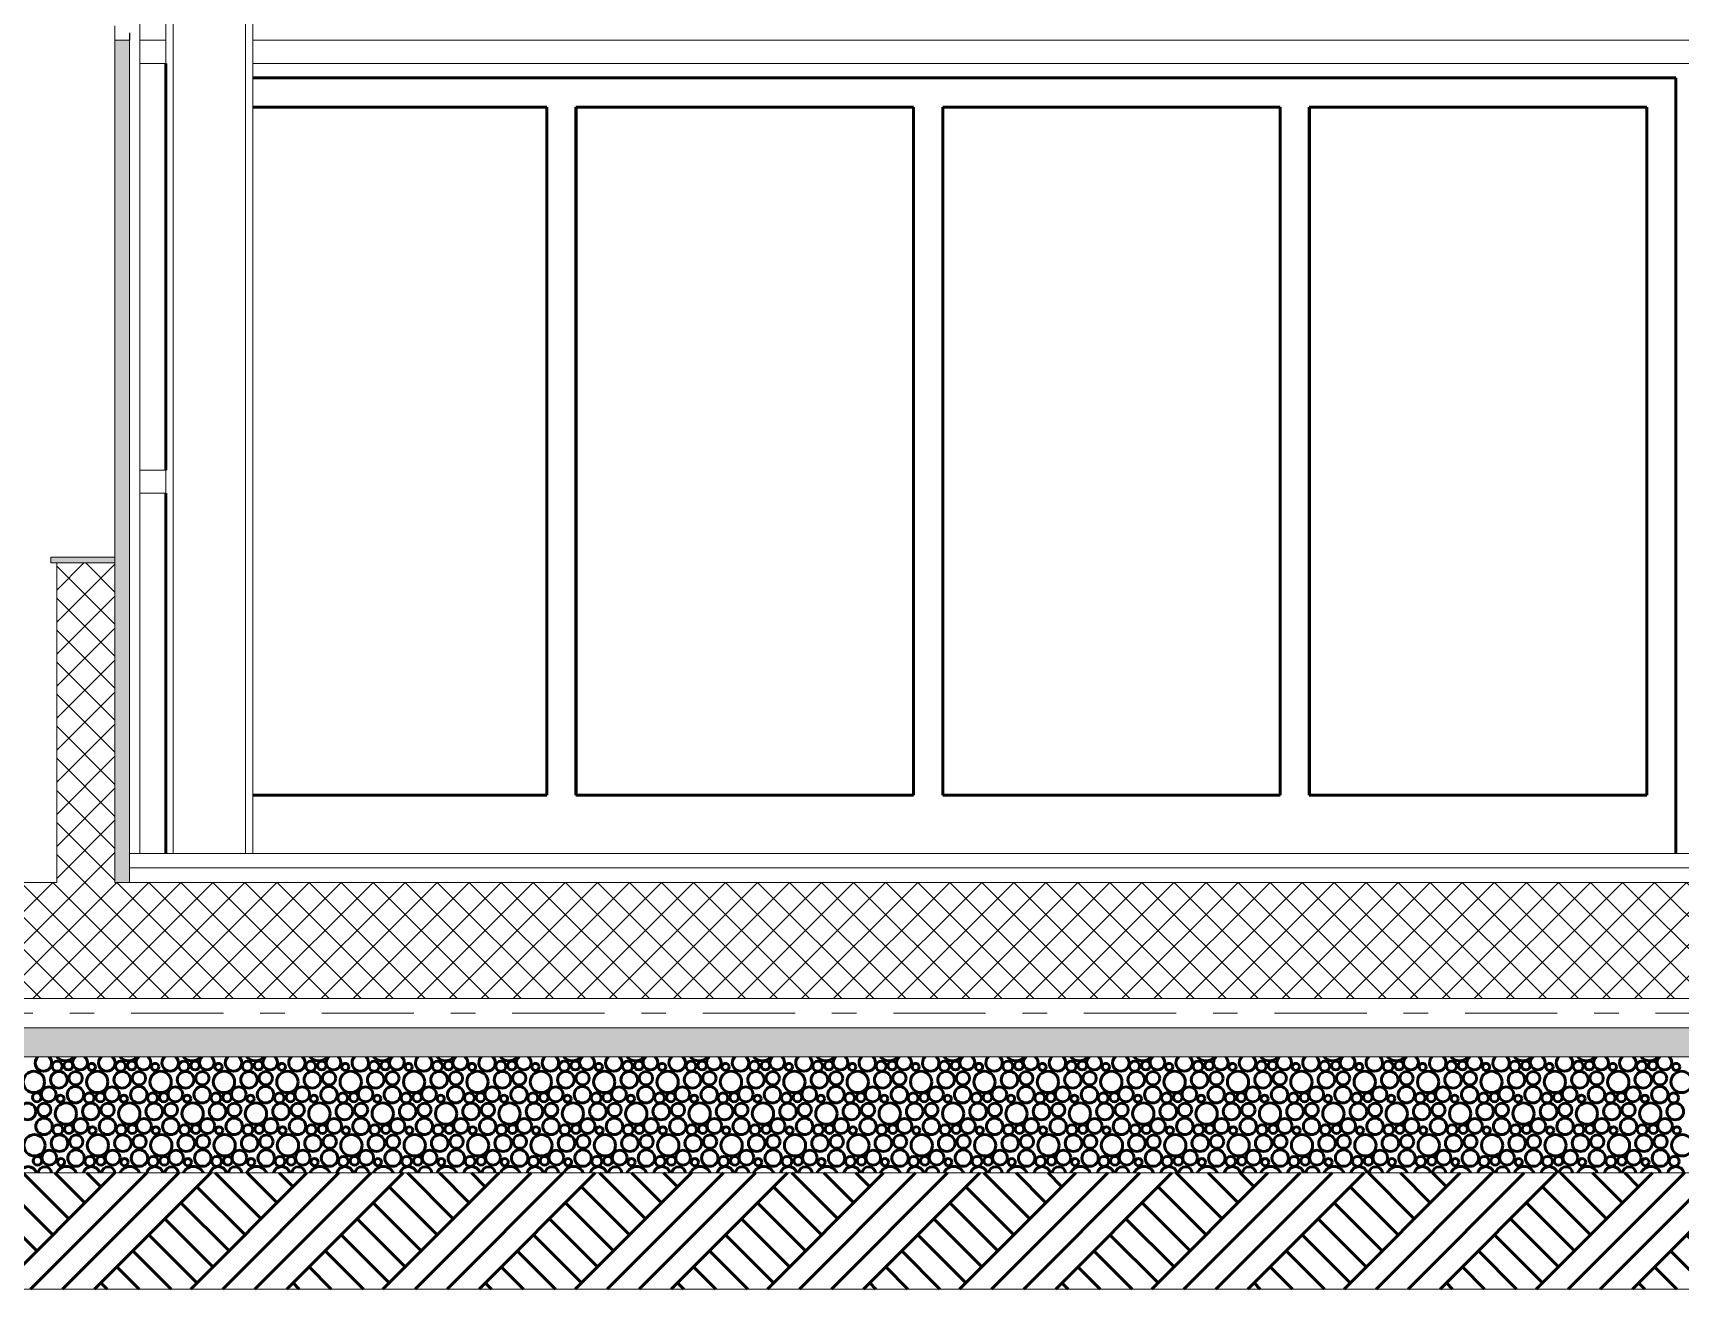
# Model space of a CAD drawing. Header units: millimetres. Extents: x 82061 to 107261, y -5216 to 12604.
# Drawn here: x 85090 to 90762, y -1400 to 2925 of the extents above; entities that cross this region are included whole.
import ezdxf

# ---------------------------------------------------------------- set-up
doc = ezdxf.new("R2010")
doc.units = ezdxf.units.MM
doc.header["$MEASUREMENT"] = 0
doc.linetypes.add('Double Dashed', pattern=[656.166644, 317.49999, -126.999993, 84.666667, -126.999993])
doc.linetypes.add('Wipeout_Contour', pattern=[1000, 0, -1000])
doc.layers.add('A - Prerjet', color=7, linetype='Continuous')
for name, color, linetype, lineweight in [('A - Prerjet_Pen_No__1', 7, 'Continuous', 5), ('A - Prerjet_Pen_No__101', 252, 'Continuous', 5), ('A - Prerjet_Pen_No__6', 5, 'Continuous', 5), ('A - Prerjet_Pen_No__7', 7, 'Continuous', 5)]:
    doc.layers.add(name, color=color, linetype=linetype, lineweight=lineweight)
for name, color, linetype, lineweight, true_color in [('A - Prerjet_Pen_No__102', 7, 'Continuous', 50, 0xcccccc), ('A - Prerjet_Pen_No__81', 7, 'Continuous', 5, 0x6a6a6a), ('A - Prerjet_Pen_No__82', 7, 'Continuous', 5, 0xaaaaaa)]:
    doc.layers.add(name, color=color, linetype=linetype, lineweight=lineweight, true_color=true_color)
pattern_1 = [(45, (0, 0), (-55.154327, 55.154327), []), (135, (0, 0), (55.154327, 55.154327), [])]

# ---------------------------------------------------------------- blocks, each defined once
blk = doc.blocks.new('*X2')
at = {"layer": 'A - Prerjet_Pen_No__102', "color": 254, "linetype": 'Continuous', "lineweight": 50, "true_color": 0xcccccc}
for centre, radius in [((85173.6, -632.8), 17.2), ((85211.9, -630.7), 15), ((85292.7, -635.3), 12.4), ((85391.8, -632.8), 17.2), ((85430.1, -630.7), 15), ((85510.9, -635.3), 12.4), ((85610, -632.8), 17.2), ((85648.3, -630.7), 15), ((85729.2, -635.3), 12.4), ((85828.2, -632.8), 17.2), ((85866.5, -630.7), 15), ((85947.4, -635.3), 12.4), ((86046.5, -632.8), 17.2), ((86084.8, -630.7), 15), ((86165.6, -635.3), 12.4), ((86264.7, -632.8), 17.2), ((86303, -630.7), 15), ((86383.8, -635.3), 12.4), ((86482.9, -632.8), 17.2), ((86521.2, -630.7), 15), ((86602.1, -635.3), 12.4), ((86701.1, -632.8), 17.2), ((86739.4, -630.7), 15), ((86820.3, -635.3), 12.4), ((86919.4, -632.8), 17.2), ((86957.7, -630.7), 15), ((87038.5, -635.3), 12.4), ((87137.6, -632.8), 17.2), ((87175.9, -630.7), 15), ((87256.7, -635.3), 12.4), ((87355.8, -632.8), 17.2), ((87394.1, -630.7), 15), ((87475, -635.3), 12.4), ((87574, -632.8), 17.2), ((87612.3, -630.7), 15), ((87693.2, -635.3), 12.4), ((87792.3, -632.8), 17.2), ((87830.6, -630.7), 15), ((87911.4, -635.3), 12.4), ((88010.5, -632.8), 17.2), ((88048.8, -630.7), 15), ((88129.6, -635.3), 12.4), ((88228.7, -632.8), 17.2), ((88267, -630.7), 15), ((88347.9, -635.3), 12.4), ((88446.9, -632.8), 17.2), ((88485.2, -630.7), 15), ((88566.1, -635.3), 12.4), ((88665.2, -632.8), 17.2), ((88703.5, -630.7), 15), ((88784.3, -635.3), 12.4), ((88883.4, -632.8), 17.2), ((88921.7, -630.7), 15), ((89002.5, -635.3), 12.4), ((89101.6, -632.8), 17.2), ((89139.9, -630.7), 15), ((89220.8, -635.3), 12.4), ((89319.8, -632.8), 17.2), ((89358.1, -630.7), 15), ((89439, -635.3), 12.4), ((89538.1, -632.8), 17.2), ((89576.4, -630.7), 15), ((89657.2, -635.3), 12.4), ((89756.3, -632.8), 17.2), ((89794.6, -630.7), 15), ((89875.4, -635.3), 12.4), ((89974.5, -632.8), 17.2), ((90012.8, -630.7), 15), ((90093.6, -635.3), 12.4), ((90192.7, -632.8), 17.2), ((90231, -630.7), 15), ((90311.9, -635.3), 12.4), ((90411, -632.8), 17.2), ((90449.3, -630.7), 15), ((90530.1, -635.3), 12.4), ((90629.2, -632.8), 17.2), ((90667.5, -630.7), 15), ((90748.3, -635.3), 12.4), ((85093.2, -686.7), 36.7), ((85179.4, -679.3), 28.6), ((85237, -674), 23), ((85311.4, -686.7), 36.7), ((85397.6, -679.3), 28.6), ((85455.2, -674), 23), ((85529.7, -686.7), 36.7), ((85615.8, -679.3), 28.6), ((85673.4, -674), 23), ((85747.9, -686.7), 36.7), ((85834, -679.3), 28.6), ((85891.7, -674), 23), ((85966.1, -686.7), 36.7), ((86052.3, -679.3), 28.6), ((86109.9, -674), 23), ((86184.3, -686.7), 36.7), ((86270.5, -679.3), 28.6), ((86328.1, -674), 23), ((86402.6, -686.7), 36.7), ((86488.7, -679.3), 28.6), ((86546.3, -674), 23), ((86620.8, -686.7), 36.7), ((86706.9, -679.3), 28.6), ((86764.6, -674), 23), ((86839, -686.7), 36.7), ((86925.2, -679.3), 28.6), ((86982.8, -674), 23), ((87057.2, -686.7), 36.7), ((87143.4, -679.3), 28.6), ((87201, -674), 23), ((87275.5, -686.7), 36.7), ((87361.6, -679.3), 28.6), ((87419.2, -674), 23), ((87493.7, -686.7), 36.7), ((87579.8, -679.3), 28.6), ((87637.5, -674), 23), ((87711.9, -686.7), 36.7), ((87798.1, -679.3), 28.6), ((87855.7, -674), 23), ((87930.1, -686.7), 36.7), ((88016.3, -679.3), 28.6), ((88073.9, -674), 23), ((88148.4, -686.7), 36.7), ((88234.5, -679.3), 28.6), ((88292.1, -674), 23), ((88366.6, -686.7), 36.7), ((88452.7, -679.3), 28.6), ((88510.4, -674), 23), ((88584.8, -686.7), 36.7), ((88671, -679.3), 28.6), ((88728.6, -674), 23), ((88803, -686.7), 36.7), ((88889.2, -679.3), 28.6), ((88946.8, -674), 23), ((89021.3, -686.7), 36.7), ((89107.4, -679.3), 28.6), ((89165, -674), 23), ((89239.5, -686.7), 36.7), ((89325.6, -679.3), 28.6), ((89383.2, -674), 23), ((89457.7, -686.7), 36.7), ((89543.9, -679.3), 28.6), ((89601.5, -674), 23), ((89675.9, -686.7), 36.7), ((89762.1, -679.3), 28.6), ((89819.7, -674), 23), ((89894.2, -686.7), 36.7), ((89980.3, -679.3), 28.6), ((90037.9, -674), 23), ((90112.4, -686.7), 36.7), ((90198.5, -679.3), 28.6), ((90256.1, -674), 23), ((90330.6, -686.7), 36.7), ((90416.8, -679.3), 28.6), ((90474.4, -674), 23), ((90548.8, -686.7), 36.7), ((90635, -679.3), 28.6), ((90692.6, -674), 23), ((90767.1, -686.7), 36.7), ((85103.9, -739.9), 15), ((85144.3, -729.3), 25.5), ((85184.7, -744.5), 12.4), ((85236.4, -730.6), 28.4), ((85283.8, -742), 17.2), ((85322.1, -739.9), 15), ((85362.5, -729.3), 25.5), ((85402.9, -744.5), 12.4), ((85454.6, -730.6), 28.4), ((85502, -742), 17.2), ((85540.3, -739.9), 15), ((85580.7, -729.3), 25.5), ((85621.2, -744.5), 12.4), ((85672.8, -730.6), 28.4), ((85720.2, -742), 17.2), ((85758.5, -739.9), 15), ((85799, -729.3), 25.5), ((85839.4, -744.5), 12.4), ((85891, -730.6), 28.4), ((85938.5, -742), 17.2), ((85976.8, -739.9), 15), ((86017.2, -729.3), 25.5), ((86057.6, -744.5), 12.4), ((86109.3, -730.6), 28.4), ((86156.7, -742), 17.2), ((86195, -739.9), 15), ((86235.4, -729.3), 25.5), ((86275.8, -744.5), 12.4), ((86327.5, -730.6), 28.4), ((86374.9, -742), 17.2), ((86413.2, -739.9), 15), ((86453.6, -729.3), 25.5), ((86494.1, -744.5), 12.4), ((86545.7, -730.6), 28.4), ((86593.1, -742), 17.2), ((86631.4, -739.9), 15), ((86671.9, -729.3), 25.5), ((86712.3, -744.5), 12.4), ((86763.9, -730.6), 28.4), ((86811.4, -742), 17.2), ((86849.7, -739.9), 15), ((86890.1, -729.3), 25.5), ((86930.5, -744.5), 12.4), ((86982.2, -730.6), 28.4), ((87029.6, -742), 17.2), ((87067.9, -739.9), 15), ((87108.3, -729.3), 25.5), ((87148.7, -744.5), 12.4), ((87200.4, -730.6), 28.4), ((87247.8, -742), 17.2), ((87286.1, -739.9), 15), ((87326.5, -729.3), 25.5), ((87367, -744.5), 12.4), ((87418.6, -730.6), 28.4), ((87466, -742), 17.2), ((87504.3, -739.9), 15), ((87544.8, -729.3), 25.5), ((87585.2, -744.5), 12.4), ((87636.8, -730.6), 28.4), ((87684.3, -742), 17.2), ((87722.6, -739.9), 15), ((87763, -729.3), 25.5), ((87803.4, -744.5), 12.4), ((87855.1, -730.6), 28.4), ((87902.5, -742), 17.2), ((87940.8, -739.9), 15), ((87981.2, -729.3), 25.5), ((88021.6, -744.5), 12.4), ((88073.3, -730.6), 28.4), ((88120.7, -742), 17.2), ((88159, -739.9), 15), ((88199.4, -729.3), 25.5), ((88239.9, -744.5), 12.4), ((88291.5, -730.6), 28.4), ((88338.9, -742), 17.2), ((88377.2, -739.9), 15), ((88417.7, -729.3), 25.5), ((88458.1, -744.5), 12.4), ((88509.7, -730.6), 28.4), ((88557.2, -742), 17.2), ((88595.5, -739.9), 15), ((88635.9, -729.3), 25.5), ((88676.3, -744.5), 12.4), ((88728, -730.6), 28.4), ((88775.4, -742), 17.2), ((88813.7, -739.9), 15), ((88854.1, -729.3), 25.5), ((88894.5, -744.5), 12.4), ((88946.2, -730.6), 28.4), ((88993.6, -742), 17.2), ((89031.9, -739.9), 15), ((89072.3, -729.3), 25.5), ((89112.8, -744.5), 12.4), ((89164.4, -730.6), 28.4), ((89211.8, -742), 17.2), ((89250.1, -739.9), 15), ((89290.6, -729.3), 25.5), ((89331, -744.5), 12.4), ((89382.6, -730.6), 28.4), ((89430.1, -742), 17.2), ((89468.4, -739.9), 15), ((89508.8, -729.3), 25.5), ((89549.2, -744.5), 12.4), ((89600.9, -730.6), 28.4), ((89648.3, -742), 17.2), ((89686.6, -739.9), 15), ((89727, -729.3), 25.5), ((89767.4, -744.5), 12.4), ((89819.1, -730.6), 28.4), ((89866.5, -742), 17.2), ((89904.8, -739.9), 15), ((89945.2, -729.3), 25.5), ((89985.6, -744.5), 12.4), ((90037.3, -730.6), 28.4), ((90084.7, -742), 17.2), ((90123, -739.9), 15), ((90163.4, -729.3), 25.5), ((90203.9, -744.5), 12.4), ((90255.5, -730.6), 28.4), ((90303, -742), 17.2), ((90341.3, -739.9), 15), ((90381.7, -729.3), 25.5), ((90422.1, -744.5), 12.4), ((90473.8, -730.6), 28.4), ((90521.2, -742), 17.2), ((90559.5, -739.9), 15), ((90599.9, -729.3), 25.5), ((90640.3, -744.5), 12.4), ((90692, -730.6), 28.4), ((90739.4, -742), 17.2), ((85071.4, -788.5), 28.6), ((85129, -783.2), 23), ((85203.4, -795.9), 36.7), ((85289.6, -788.5), 28.6), ((85347.2, -783.2), 23), ((85421.7, -795.9), 36.7), ((85507.8, -788.5), 28.6), ((85565.4, -783.2), 23), ((85639.9, -795.9), 36.7), ((85726, -788.5), 28.6), ((85783.7, -783.2), 23), ((85858.1, -795.9), 36.7), ((85944.3, -788.5), 28.6), ((86001.9, -783.2), 23), ((86076.3, -795.9), 36.7), ((86162.5, -788.5), 28.6), ((86220.1, -783.2), 23), ((86294.6, -795.9), 36.7), ((86380.7, -788.5), 28.6), ((86438.3, -783.2), 23), ((86512.8, -795.9), 36.7), ((86598.9, -788.5), 28.6), ((86656.6, -783.2), 23), ((86731, -795.9), 36.7), ((86817.2, -788.5), 28.6), ((86874.8, -783.2), 23), ((86949.2, -795.9), 36.7), ((87035.4, -788.5), 28.6), ((87093, -783.2), 23), ((87167.5, -795.9), 36.7), ((87253.6, -788.5), 28.6), ((87311.2, -783.2), 23), ((87385.7, -795.9), 36.7), ((87471.8, -788.5), 28.6), ((87529.5, -783.2), 23), ((87603.9, -795.9), 36.7), ((87690.1, -788.5), 28.6), ((87747.7, -783.2), 23), ((87822.1, -795.9), 36.7), ((87908.3, -788.5), 28.6), ((87965.9, -783.2), 23), ((88040.4, -795.9), 36.7), ((88126.5, -788.5), 28.6), ((88184.1, -783.2), 23), ((88258.6, -795.9), 36.7), ((88344.7, -788.5), 28.6), ((88402.4, -783.2), 23), ((88476.8, -795.9), 36.7), ((88563, -788.5), 28.6), ((88620.6, -783.2), 23), ((88695, -795.9), 36.7), ((88781.2, -788.5), 28.6), ((88838.8, -783.2), 23), ((88913.3, -795.9), 36.7), ((88999.4, -788.5), 28.6), ((89057, -783.2), 23), ((89131.5, -795.9), 36.7), ((89217.6, -788.5), 28.6), ((89275.2, -783.2), 23), ((89349.7, -795.9), 36.7), ((89435.9, -788.5), 28.6), ((89493.5, -783.2), 23), ((89567.9, -795.9), 36.7), ((89654.1, -788.5), 28.6), ((89711.7, -783.2), 23), ((89786.2, -795.9), 36.7), ((89872.3, -788.5), 28.6), ((89929.9, -783.2), 23), ((90004.4, -795.9), 36.7), ((90090.5, -788.5), 28.6), ((90148.1, -783.2), 23), ((90222.6, -795.9), 36.7), ((90308.8, -788.5), 28.6), ((90366.4, -783.2), 23), ((90440.8, -795.9), 36.7), ((90527, -788.5), 28.6), ((90584.6, -783.2), 23), ((90659.1, -795.9), 36.7), ((90745.2, -788.5), 28.6), ((85128.4, -839.8), 28.4), ((85175.8, -851.2), 17.2), ((85214.1, -849.1), 15), ((85254.5, -838.5), 25.5), ((85294.9, -853.7), 12.4), ((85346.6, -839.8), 28.4), ((85394, -851.2), 17.2), ((85432.3, -849.1), 15), ((85472.7, -838.5), 25.5), ((85513.2, -853.7), 12.4), ((85564.8, -839.8), 28.4), ((85612.2, -851.2), 17.2), ((85650.5, -849.1), 15), ((85691, -838.5), 25.5), ((85731.4, -853.7), 12.4), ((85783, -839.8), 28.4), ((85830.5, -851.2), 17.2), ((85868.8, -849.1), 15), ((85909.2, -838.5), 25.5), ((85949.6, -853.7), 12.4), ((86001.3, -839.8), 28.4), ((86048.7, -851.2), 17.2), ((86087, -849.1), 15), ((86127.4, -838.5), 25.5), ((86167.8, -853.7), 12.4), ((86219.5, -839.8), 28.4), ((86266.9, -851.2), 17.2), ((86305.2, -849.1), 15), ((86345.6, -838.5), 25.5), ((86386.1, -853.7), 12.4), ((86437.7, -839.8), 28.4), ((86485.1, -851.2), 17.2), ((86523.4, -849.1), 15), ((86563.9, -838.5), 25.5), ((86604.3, -853.7), 12.4), ((86655.9, -839.8), 28.4), ((86703.4, -851.2), 17.2), ((86741.7, -849.1), 15), ((86782.1, -838.5), 25.5), ((86822.5, -853.7), 12.4), ((86874.2, -839.8), 28.4), ((86921.6, -851.2), 17.2), ((86959.9, -849.1), 15), ((87000.3, -838.5), 25.5), ((87040.7, -853.7), 12.4), ((87092.4, -839.8), 28.4), ((87139.8, -851.2), 17.2), ((87178.1, -849.1), 15), ((87218.5, -838.5), 25.5), ((87259, -853.7), 12.4), ((87310.6, -839.8), 28.4), ((87358, -851.2), 17.2), ((87396.3, -849.1), 15), ((87436.8, -838.5), 25.5), ((87477.2, -853.7), 12.4), ((87528.8, -839.8), 28.4), ((87576.3, -851.2), 17.2), ((87614.6, -849.1), 15), ((87655, -838.5), 25.5), ((87695.4, -853.7), 12.4), ((87747.1, -839.8), 28.4), ((87794.5, -851.2), 17.2), ((87832.8, -849.1), 15), ((87873.2, -838.5), 25.5), ((87913.6, -853.7), 12.4), ((87965.3, -839.8), 28.4), ((88012.7, -851.2), 17.2), ((88051, -849.1), 15), ((88091.4, -838.5), 25.5), ((88131.9, -853.7), 12.4), ((88183.5, -839.8), 28.4), ((88230.9, -851.2), 17.2), ((88269.2, -849.1), 15), ((88309.7, -838.5), 25.5), ((88350.1, -853.7), 12.4), ((88401.7, -839.8), 28.4), ((88449.2, -851.2), 17.2), ((88487.5, -849.1), 15), ((88527.9, -838.5), 25.5), ((88568.3, -853.7), 12.4), ((88620, -839.8), 28.4), ((88667.4, -851.2), 17.2), ((88705.7, -849.1), 15), ((88746.1, -838.5), 25.5), ((88786.5, -853.7), 12.4), ((88838.2, -839.8), 28.4), ((88885.6, -851.2), 17.2), ((88923.9, -849.1), 15), ((88964.3, -838.5), 25.5), ((89004.8, -853.7), 12.4), ((89056.4, -839.8), 28.4), ((89103.8, -851.2), 17.2), ((89142.1, -849.1), 15), ((89182.6, -838.5), 25.5), ((89223, -853.7), 12.4), ((89274.6, -839.8), 28.4), ((89322.1, -851.2), 17.2), ((89360.4, -849.1), 15), ((89400.8, -838.5), 25.5), ((89441.2, -853.7), 12.4), ((89492.9, -839.8), 28.4), ((89540.3, -851.2), 17.2), ((89578.6, -849.1), 15), ((89619, -838.5), 25.5), ((89659.4, -853.7), 12.4), ((89711.1, -839.8), 28.4), ((89758.5, -851.2), 17.2), ((89796.8, -849.1), 15), ((89837.2, -838.5), 25.5), ((89877.6, -853.7), 12.4), ((89929.3, -839.8), 28.4), ((89976.7, -851.2), 17.2), ((90015, -849.1), 15), ((90055.4, -838.5), 25.5), ((90095.9, -853.7), 12.4), ((90147.5, -839.8), 28.4), ((90195, -851.2), 17.2), ((90233.3, -849.1), 15), ((90273.7, -838.5), 25.5), ((90314.1, -853.7), 12.4), ((90365.8, -839.8), 28.4), ((90413.2, -851.2), 17.2), ((90451.5, -849.1), 15), ((90491.9, -838.5), 25.5), ((90532.3, -853.7), 12.4), ((90584, -839.8), 28.4), ((90631.4, -851.2), 17.2), ((90669.7, -849.1), 15), ((90710.1, -838.5), 25.5), ((90750.5, -853.7), 12.4), ((85095.4, -905.1), 36.7), ((85181.6, -897.6), 28.6), ((85239.2, -892.4), 23), ((85313.7, -905.1), 36.7), ((85399.8, -897.6), 28.6), ((85457.4, -892.4), 23), ((85531.9, -905.1), 36.7), ((85618, -897.6), 28.6), ((85675.7, -892.4), 23), ((85750.1, -905.1), 36.7), ((85836.3, -897.6), 28.6), ((85893.9, -892.4), 23), ((85968.3, -905.1), 36.7), ((86054.5, -897.6), 28.6), ((86112.1, -892.4), 23), ((86186.6, -905.1), 36.7), ((86272.7, -897.6), 28.6), ((86330.3, -892.4), 23), ((86404.8, -905.1), 36.7), ((86490.9, -897.6), 28.6), ((86548.6, -892.4), 23), ((86623, -905.1), 36.7), ((86709.2, -897.6), 28.6), ((86766.8, -892.4), 23), ((86841.2, -905.1), 36.7), ((86927.4, -897.6), 28.6), ((86985, -892.4), 23), ((87059.5, -905.1), 36.7), ((87145.6, -897.6), 28.6), ((87203.2, -892.4), 23), ((87277.7, -905.1), 36.7), ((87363.8, -897.6), 28.6), ((87421.5, -892.4), 23), ((87495.9, -905.1), 36.7), ((87582.1, -897.6), 28.6), ((87639.7, -892.4), 23), ((87714.1, -905.1), 36.7), ((87800.3, -897.6), 28.6), ((87857.9, -892.4), 23), ((87932.4, -905.1), 36.7), ((88018.5, -897.6), 28.6), ((88076.1, -892.4), 23), ((88150.6, -905.1), 36.7), ((88236.7, -897.6), 28.6), ((88294.4, -892.4), 23), ((88368.8, -905.1), 36.7), ((88455, -897.6), 28.6), ((88512.6, -892.4), 23), ((88587, -905.1), 36.7), ((88673.2, -897.6), 28.6), ((88730.8, -892.4), 23), ((88805.3, -905.1), 36.7), ((88891.4, -897.6), 28.6), ((88949, -892.4), 23), ((89023.5, -905.1), 36.7), ((89109.6, -897.6), 28.6), ((89167.2, -892.4), 23), ((89241.7, -905.1), 36.7), ((89327.9, -897.6), 28.6), ((89385.5, -892.4), 23), ((89459.9, -905.1), 36.7), ((89546.1, -897.6), 28.6), ((89603.7, -892.4), 23), ((89678.2, -905.1), 36.7), ((89764.3, -897.6), 28.6), ((89821.9, -892.4), 23), ((89896.4, -905.1), 36.7), ((89982.5, -897.6), 28.6), ((90040.1, -892.4), 23), ((90114.6, -905.1), 36.7), ((90200.8, -897.6), 28.6), ((90258.4, -892.4), 23), ((90332.8, -905.1), 36.7), ((90419, -897.6), 28.6), ((90476.6, -892.4), 23), ((90551.1, -905.1), 36.7), ((90637.2, -897.6), 28.6), ((90694.8, -892.4), 23), ((90769.3, -905.1), 36.7), ((85106.1, -958.3), 15), ((85146.5, -947.7), 25.5), ((85186.9, -962.9), 12.4), ((85238.6, -949), 28.4), ((85286, -960.4), 17.2), ((85324.3, -958.3), 15), ((85364.7, -947.7), 25.5), ((85405.2, -962.9), 12.4), ((85456.8, -949), 28.4), ((85504.2, -960.4), 17.2), ((85542.5, -958.3), 15), ((85583, -947.7), 25.5), ((85623.4, -962.9), 12.4), ((85675, -949), 28.4), ((85722.5, -960.4), 17.2), ((85760.8, -958.3), 15), ((85801.2, -947.7), 25.5), ((85841.6, -962.9), 12.4), ((85893.3, -949), 28.4), ((85940.7, -960.4), 17.2), ((85979, -958.3), 15), ((86019.4, -947.7), 25.5), ((86059.8, -962.9), 12.4), ((86111.5, -949), 28.4), ((86158.9, -960.4), 17.2), ((86197.2, -958.3), 15), ((86237.6, -947.7), 25.5), ((86278.1, -962.9), 12.4), ((86329.7, -949), 28.4), ((86377.1, -960.4), 17.2), ((86415.4, -958.3), 15), ((86455.9, -947.7), 25.5), ((86496.3, -962.9), 12.4), ((86547.9, -949), 28.4), ((86595.4, -960.4), 17.2), ((86633.7, -958.3), 15), ((86674.1, -947.7), 25.5), ((86714.5, -962.9), 12.4), ((86766.2, -949), 28.4), ((86813.6, -960.4), 17.2), ((86851.9, -958.3), 15), ((86892.3, -947.7), 25.5), ((86932.7, -962.9), 12.4), ((86984.4, -949), 28.4), ((87031.8, -960.4), 17.2), ((87070.1, -958.3), 15), ((87110.5, -947.7), 25.5), ((87151, -962.9), 12.4), ((87202.6, -949), 28.4), ((87250, -960.4), 17.2), ((87288.3, -958.3), 15), ((87328.8, -947.7), 25.5), ((87369.2, -962.9), 12.4), ((87420.8, -949), 28.4), ((87468.3, -960.4), 17.2), ((87506.6, -958.3), 15), ((87547, -947.7), 25.5), ((87587.4, -962.9), 12.4), ((87639.1, -949), 28.4), ((87686.5, -960.4), 17.2), ((87724.8, -958.3), 15), ((87765.2, -947.7), 25.5), ((87805.6, -962.9), 12.4), ((87857.3, -949), 28.4), ((87904.7, -960.4), 17.2), ((87943, -958.3), 15), ((87983.4, -947.7), 25.5), ((88023.9, -962.9), 12.4), ((88075.5, -949), 28.4), ((88122.9, -960.4), 17.2), ((88161.2, -958.3), 15), ((88201.7, -947.7), 25.5), ((88242.1, -962.9), 12.4), ((88293.7, -949), 28.4), ((88341.2, -960.4), 17.2), ((88379.5, -958.3), 15), ((88419.9, -947.7), 25.5), ((88460.3, -962.9), 12.4), ((88512, -949), 28.4), ((88559.4, -960.4), 17.2), ((88597.7, -958.3), 15), ((88638.1, -947.7), 25.5), ((88678.5, -962.9), 12.4), ((88730.2, -949), 28.4), ((88777.6, -960.4), 17.2), ((88815.9, -958.3), 15), ((88856.3, -947.7), 25.5), ((88896.8, -962.9), 12.4), ((88948.4, -949), 28.4), ((88995.8, -960.4), 17.2), ((89034.1, -958.3), 15), ((89074.6, -947.7), 25.5), ((89115, -962.9), 12.4), ((89166.6, -949), 28.4), ((89214.1, -960.4), 17.2), ((89252.4, -958.3), 15), ((89292.8, -947.7), 25.5), ((89333.2, -962.9), 12.4), ((89384.9, -949), 28.4), ((89432.3, -960.4), 17.2), ((89470.6, -958.3), 15), ((89511, -947.7), 25.5), ((89551.4, -962.9), 12.4), ((89603.1, -949), 28.4), ((89650.5, -960.4), 17.2), ((89688.8, -958.3), 15), ((89729.2, -947.7), 25.5), ((89769.6, -962.9), 12.4), ((89821.3, -949), 28.4), ((89868.7, -960.4), 17.2), ((89907, -958.3), 15), ((89947.4, -947.7), 25.5), ((89987.9, -962.9), 12.4), ((90039.5, -949), 28.4), ((90087, -960.4), 17.2), ((90125.3, -958.3), 15), ((90165.7, -947.7), 25.5), ((90206.1, -962.9), 12.4), ((90257.8, -949), 28.4), ((90305.2, -960.4), 17.2), ((90343.5, -958.3), 15), ((90383.9, -947.7), 25.5), ((90424.3, -962.9), 12.4), ((90476, -949), 28.4), ((90523.4, -960.4), 17.2), ((90561.7, -958.3), 15), ((90602.1, -947.7), 25.5), ((90642.5, -962.9), 12.4), ((90694.2, -949), 28.4), ((90741.6, -960.4), 17.2)]:
    blk.add_circle(centre, radius, dxfattribs=at)
for centre, radius, start, end in [((85126.1, -621.4), 28.4, 131.1245, 48.8755), ((85201.2, -577.5), 36.7, 217.7196, 322.2804), ((85252.3, -620.1), 25.5, 128.1348, 51.8652), ((85344.4, -621.4), 28.4, 131.1245, 48.8755), ((85419.4, -577.5), 36.7, 217.7196, 322.2804), ((85470.5, -620.1), 25.5, 128.1348, 51.8652), ((85562.6, -621.4), 28.4, 131.1245, 48.8755), ((85637.7, -577.5), 36.7, 217.7196, 322.2804), ((85688.7, -620.1), 25.5, 128.1348, 51.8652), ((85780.8, -621.4), 28.4, 131.1245, 48.8755), ((85855.9, -577.5), 36.7, 217.7196, 322.2804), ((85907, -620.1), 25.5, 128.1348, 51.8652), ((85999, -621.4), 28.4, 131.1245, 48.8755), ((86074.1, -577.5), 36.7, 217.7196, 322.2804), ((86125.2, -620.1), 25.5, 128.1348, 51.8652), ((86217.3, -621.4), 28.4, 131.1245, 48.8755), ((86292.3, -577.5), 36.7, 217.7196, 322.2804), ((86343.4, -620.1), 25.5, 128.1348, 51.8652), ((86435.5, -621.4), 28.4, 131.1245, 48.8755), ((86510.6, -577.5), 36.7, 217.7196, 322.2804), ((86561.6, -620.1), 25.5, 128.1348, 51.8652), ((86653.7, -621.4), 28.4, 131.1245, 48.8755), ((86728.8, -577.5), 36.7, 217.7196, 322.2804), ((86779.9, -620.1), 25.5, 128.1348, 51.8652), ((86871.9, -621.4), 28.4, 131.1245, 48.8755), ((86947, -577.5), 36.7, 217.7196, 322.2804), ((86998.1, -620.1), 25.5, 128.1348, 51.8652), ((87090.2, -621.4), 28.4, 131.1245, 48.8755), ((87165.2, -577.5), 36.7, 217.7196, 322.2804), ((87216.3, -620.1), 25.5, 128.1348, 51.8652), ((87308.4, -621.4), 28.4, 131.1245, 48.8755), ((87383.5, -577.5), 36.7, 217.7196, 322.2804), ((87434.5, -620.1), 25.5, 128.1348, 51.8652), ((87526.6, -621.4), 28.4, 131.1245, 48.8755), ((87601.7, -577.5), 36.7, 217.7196, 322.2804), ((87652.8, -620.1), 25.5, 128.1348, 51.8652), ((87744.8, -621.4), 28.4, 131.1245, 48.8755), ((87819.9, -577.5), 36.7, 217.7196, 322.2804), ((87871, -620.1), 25.5, 128.1348, 51.8652), ((87963.1, -621.4), 28.4, 131.1245, 48.8755), ((88038.1, -577.5), 36.7, 217.7196, 322.2804), ((88089.2, -620.1), 25.5, 128.1348, 51.8652), ((88181.3, -621.4), 28.4, 131.1245, 48.8755), ((88256.4, -577.5), 36.7, 217.7196, 322.2804), ((88307.4, -620.1), 25.5, 128.1348, 51.8652), ((88399.5, -621.4), 28.4, 131.1245, 48.8755), ((88474.6, -577.5), 36.7, 217.7196, 322.2804), ((88525.7, -620.1), 25.5, 128.1348, 51.8652), ((88617.7, -621.4), 28.4, 131.1245, 48.8755), ((88692.8, -577.5), 36.7, 217.7196, 322.2804), ((88743.9, -620.1), 25.5, 128.1348, 51.8652), ((88836, -621.4), 28.4, 131.1245, 48.8755), ((88911, -577.5), 36.7, 217.7196, 322.2804), ((88962.1, -620.1), 25.5, 128.1348, 51.8652), ((89054.2, -621.4), 28.4, 131.1245, 48.8755), ((89129.3, -577.5), 36.7, 217.7196, 322.2804), ((89180.3, -620.1), 25.5, 128.1348, 51.8652), ((89272.4, -621.4), 28.4, 131.1245, 48.8755), ((89347.5, -577.5), 36.7, 217.7196, 322.2804), ((89398.6, -620.1), 25.5, 128.1348, 51.8652), ((89490.6, -621.4), 28.4, 131.1245, 48.8755), ((89565.7, -577.5), 36.7, 217.7196, 322.2804), ((89616.8, -620.1), 25.5, 128.1348, 51.8652), ((89708.9, -621.4), 28.4, 131.1245, 48.8755), ((89783.9, -577.5), 36.7, 217.7196, 322.2804), ((89835, -620.1), 25.5, 128.1348, 51.8652), ((89927.1, -621.4), 28.4, 131.1245, 48.8755), ((90002.2, -577.5), 36.7, 217.7196, 322.2804), ((90053.2, -620.1), 25.5, 128.1348, 51.8652), ((90145.3, -621.4), 28.4, 131.1245, 48.8755), ((90220.4, -577.5), 36.7, 217.7196, 322.2804), ((90271.4, -620.1), 25.5, 128.1348, 51.8652), ((90363.5, -621.4), 28.4, 131.1245, 48.8755), ((90438.6, -577.5), 36.7, 217.7196, 322.2804), ((90489.7, -620.1), 25.5, 128.1348, 51.8652), ((90581.8, -621.4), 28.4, 131.1245, 48.8755), ((90656.8, -577.5), 36.7, 217.7196, 322.2804), ((90707.9, -620.1), 25.5, 128.1348, 51.8652), ((85073.6, -1006.8), 28.6, 13.8386, 166.1614), ((85131.2, -1001.6), 23, 3.8755, 176.1245), ((85205.7, -1014.3), 36.7, 22.9496, 157.0504), ((85291.8, -1006.8), 28.6, 13.8386, 166.1614), ((85349.4, -1001.6), 23, 3.8755, 176.1245), ((85423.9, -1014.3), 36.7, 22.9496, 157.0504), ((85510, -1006.8), 28.6, 13.8386, 166.1614), ((85567.7, -1001.6), 23, 3.8755, 176.1245), ((85642.1, -1014.3), 36.7, 22.9496, 157.0504), ((85728.3, -1006.8), 28.6, 13.8386, 166.1614), ((85785.9, -1001.6), 23, 3.8755, 176.1245), ((85860.3, -1014.3), 36.7, 22.9496, 157.0504), ((85946.5, -1006.8), 28.6, 13.8386, 166.1614), ((86004.1, -1001.6), 23, 3.8755, 176.1245), ((86078.6, -1014.3), 36.7, 22.9496, 157.0504), ((86164.7, -1006.8), 28.6, 13.8386, 166.1614), ((86222.3, -1001.6), 23, 3.8755, 176.1245), ((86296.8, -1014.3), 36.7, 22.9496, 157.0504), ((86382.9, -1006.8), 28.6, 13.8386, 166.1614), ((86440.6, -1001.6), 23, 3.8755, 176.1245), ((86515, -1014.3), 36.7, 22.9496, 157.0504), ((86601.2, -1006.8), 28.6, 13.8386, 166.1614), ((86658.8, -1001.6), 23, 3.8755, 176.1245), ((86733.2, -1014.3), 36.7, 22.9496, 157.0504), ((86819.4, -1006.8), 28.6, 13.8386, 166.1614), ((86877, -1001.6), 23, 3.8755, 176.1245), ((86951.5, -1014.3), 36.7, 22.9496, 157.0504), ((87037.6, -1006.8), 28.6, 13.8386, 166.1614), ((87095.2, -1001.6), 23, 3.8755, 176.1245), ((87169.7, -1014.3), 36.7, 22.9496, 157.0504), ((87255.8, -1006.8), 28.6, 13.8386, 166.1614), ((87313.5, -1001.6), 23, 3.8755, 176.1245), ((87387.9, -1014.3), 36.7, 22.9496, 157.0504), ((87474.1, -1006.8), 28.6, 13.8386, 166.1614), ((87531.7, -1001.6), 23, 3.8755, 176.1245), ((87606.1, -1014.3), 36.7, 22.9496, 157.0504), ((87692.3, -1006.8), 28.6, 13.8386, 166.1614), ((87749.9, -1001.6), 23, 3.8755, 176.1245), ((87824.4, -1014.3), 36.7, 22.9496, 157.0504), ((87910.5, -1006.8), 28.6, 13.8386, 166.1614), ((87968.1, -1001.6), 23, 3.8755, 176.1245), ((88042.6, -1014.3), 36.7, 22.9496, 157.0504), ((88128.7, -1006.8), 28.6, 13.8386, 166.1614), ((88186.4, -1001.6), 23, 3.8755, 176.1245), ((88260.8, -1014.3), 36.7, 22.9496, 157.0504), ((88347, -1006.8), 28.6, 13.8386, 166.1614), ((88404.6, -1001.6), 23, 3.8755, 176.1245), ((88479, -1014.3), 36.7, 22.9496, 157.0504), ((88565.2, -1006.8), 28.6, 13.8386, 166.1614), ((88622.8, -1001.6), 23, 3.8755, 176.1245), ((88697.3, -1014.3), 36.7, 22.9496, 157.0504), ((88783.4, -1006.8), 28.6, 13.8386, 166.1614), ((88841, -1001.6), 23, 3.8755, 176.1245), ((88915.5, -1014.3), 36.7, 22.9496, 157.0504), ((89001.6, -1006.8), 28.6, 13.8386, 166.1614), ((89059.2, -1001.6), 23, 3.8755, 176.1245), ((89133.7, -1014.3), 36.7, 22.9496, 157.0504), ((89219.9, -1006.8), 28.6, 13.8386, 166.1614), ((89277.5, -1001.6), 23, 3.8755, 176.1245), ((89351.9, -1014.3), 36.7, 22.9496, 157.0504), ((89438.1, -1006.8), 28.6, 13.8386, 166.1614), ((89495.7, -1001.6), 23, 3.8755, 176.1245), ((89570.2, -1014.3), 36.7, 22.9496, 157.0504), ((89656.3, -1006.8), 28.6, 13.8386, 166.1614), ((89713.9, -1001.6), 23, 3.8755, 176.1245), ((89788.4, -1014.3), 36.7, 22.9496, 157.0504), ((89874.5, -1006.8), 28.6, 13.8386, 166.1614), ((89932.1, -1001.6), 23, 3.8755, 176.1245), ((90006.6, -1014.3), 36.7, 22.9496, 157.0504), ((90092.8, -1006.8), 28.6, 13.8386, 166.1614), ((90150.4, -1001.6), 23, 3.8755, 176.1245), ((90224.8, -1014.3), 36.7, 22.9496, 157.0504), ((90311, -1006.8), 28.6, 13.8386, 166.1614), ((90368.6, -1001.6), 23, 3.8755, 176.1245), ((90443.1, -1014.3), 36.7, 22.9496, 157.0504), ((90529.2, -1006.8), 28.6, 13.8386, 166.1614), ((90586.8, -1001.6), 23, 3.8755, 176.1245), ((90661.3, -1014.3), 36.7, 22.9496, 157.0504), ((90747.4, -1006.8), 28.6, 13.8386, 166.1614)]:
    blk.add_arc(centre, radius, start, end, dxfattribs=at)
blk = doc.blocks.new('Fill_1', base_point=(0, 0))
at = {"layer": 'A - Prerjet_Pen_No__82', "color": 253, "linetype": 'Continuous', "lineweight": 5, "true_color": 0xaaaaaa, "flags": 128}
blk.add_lwpolyline([(100926.2, -600), (84772.2, -600), (84772.2, -400), (83961.4, -400), (84161.4, -1000), (100926.2, -1000)], close=True, dxfattribs=at)
at = {"layer": 'A - Prerjet_Pen_No__102', "color": 254, "linetype": 'Continuous', "lineweight": 50, "true_color": 0xcccccc}
blk.add_blockref('*X2', (0, 0), dxfattribs=at)

msp = doc.modelspace()

# ---------------------------------------------------------------- hatches: boundary and pattern name
at = {"layer": 'A - Prerjet_Pen_No__1', "linetype": 'Continuous', "lineweight": 5}
h = msp.add_hatch(dxfattribs=at)
h.set_pattern_fill('Concrete_Block', style=0, pattern_type=2)
h.set_pattern_definition(pattern_1)
h.paths.add_polyline_path([(85172.2, 0), (85372.2, 0), (85372.2, 1100), (85172.2, 1100)])
at = {"layer": 'A - Prerjet_Pen_No__81', "linetype": 'Continuous', "lineweight": 0, "true_color": 0x8f8f8f}
msp.add_hatch(color=252, dxfattribs=at).paths.add_polyline_path([(85152.2, 1120), (85372.2, 1120), (85372.2, 1100), (85172.2, 1100), (85152.2, 1100)])

# ---------------------------------------------------------------- linework, layer by layer
at = {"layer": 'A - Prerjet_Pen_No__1', "color": 7, "linetype": 'Continuous', "lineweight": 5, "flags": 128}
msp.add_lwpolyline([(85152.2, 1120), (85372.2, 1120), (85372.2, 1100), (85172.2, 1100), (85152.2, 1100)], close=True, dxfattribs=at)
at = {"layer": 'A - Prerjet_Pen_No__1', "color": 7, "linetype": 'Continuous', "lineweight": 5}
msp.add_lwpolyline([(100326.2, 0), (100276.2, 0), (85372.2, 0)], dxfattribs=at)
at = {"layer": 'A - Prerjet_Pen_No__101', "color": 252, "linetype": 'Continuous', "lineweight": 5}
msp.add_line((85372.2, 2950), (85372.2, 2900), dxfattribs=at)
at = {"layer": 'A - Prerjet_Pen_No__7', "color": 7, "linetype": 'Continuous', "lineweight": 5}
for p, q in [((85372.2, 2900), (85372.2, 1100)), ((85172.2, 1100), (85172.2, 0)), ((85372.2, 1100), (85172.2, 1100)), ((85372.2, 1100), (85372.2, 0)), ((100276.2, 50), (85422.2, 50)), ((85422.2, 0), (85372.2, 0))]:
    msp.add_line(p, q, dxfattribs=at)

# ---------------------------------------------------------------- block references
at = {"layer": 'A - Prerjet_Pen_No__102', "color": 254, "linetype": 'Continuous', "lineweight": 50, "true_color": 0xcccccc}
msp.add_blockref('Fill_1', (0, 0), dxfattribs=at)

# ---------------------------------------------------------------- wipeouts: each hides what was drawn before it
at = {"color": 254, "linetype": 'Wipeout_Contour', "lineweight": 0, "ltscale": 684500.846935}
msp.add_wipeout([(85457.6, 2925), (85457.6, 2900), (85547.6, 2900), (85547.6, 4300), (85457.6, 4300), (85457.6, 4275), (85472.7, 4275), (85472.7, 2925)], dxfattribs=at).dxf.layer = 'A - Prerjet'
at = {"color": 254, "linetype": 'Wipeout_Contour', "lineweight": 0, "ltscale": 353731.483309}
msp.add_wipeout([(85847.6, 4300), (85847.6, 2900), (90865.9, 2900), (90865.9, 4300)], dxfattribs=at).dxf.layer = 'A - Prerjet'
at = {"color": 254, "linetype": 'Wipeout_Contour', "lineweight": 0, "ltscale": 342126.885215}
msp.add_wipeout([(85457.6, 1420), (85547.6, 1420), (85547.6, 2820), (85457.6, 2820)], dxfattribs=at).dxf.layer = 'A - Prerjet'
at = {"color": 254, "linetype": 'Wipeout_Contour', "lineweight": 0, "ltscale": 444256.641519}
msp.add_wipeout([(85847.6, 2820), (85847.6, 2770), (90747.6, 2770), (90797.6, 2770), (90797.6, 2820)], dxfattribs=at).dxf.layer = 'A - Prerjet'
at = {"color": 254, "linetype": 'Wipeout_Contour', "lineweight": 0, "ltscale": 342031.437957}
msp.add_wipeout([(85547.6, 1340), (85457.6, 1340), (85457.6, 100), (85547.6, 100)], dxfattribs=at).dxf.layer = 'A - Prerjet'
at = {"color": 254, "linetype": 'Wipeout_Contour', "lineweight": 0, "ltscale": 972877.667707}
msp.add_wipeout([(85847.6, 100), (90747.6, 100), (90747.6, 300), (90647.6, 300), (89485.1, 300), (89385.1, 300), (88222.6, 300), (88122.6, 300), (86960, 300), (86860.1, 300), (85847.6, 300)], dxfattribs=at).dxf.layer = 'A - Prerjet'

# ---------------------------------------------------------------- next in the draw order: wipeouts: each hides what was drawn before it
at = {"color": 254, "linetype": 'Wipeout_Contour', "lineweight": 0, "ltscale": 342661.332681}
msp.add_wipeout([(85547.6, 6000), (85547.6, 100), (85572.9, 100), (85572.9, 6000)], dxfattribs=at).dxf.layer = 'A - Prerjet'
at = {"color": 254, "linetype": 'Wipeout_Contour', "lineweight": 0, "ltscale": 1880602.310805862}
msp.add_wipeout([(85422.2, 2900), (85422.2, 100), (85457.6, 100), (85457.6, 2925), (85447.7, 2925), (85447.7, 2900), (85446.5, 2900), (85446.5, 2925), (85441.3, 2925), (85441.3, 2900), (85440.1, 2900), (85440.1, 2925), (85434.8, 2925), (85434.8, 2900), (85433.6, 2900), (85433.6, 2925), (85428.9, 2925), (85428.9, 2900), (85427.8, 2900), (85427.8, 2925), (85423.2, 2925), (85423.2, 2900)], dxfattribs=at).dxf.layer = 'A - Prerjet'
at = {"color": 254, "linetype": 'Wipeout_Contour', "lineweight": 0, "ltscale": 973322.427002}
msp.add_wipeout([(85847.6, 2670), (86860.1, 2670), (86960, 2670), (88122.6, 2670), (88222.6, 2670), (89385.1, 2670), (89485.1, 2670), (90647.6, 2670), (90747.6, 2670), (90747.6, 2770), (85847.6, 2770)], dxfattribs=at).dxf.layer = 'A - Prerjet'
at = {"color": 254, "linetype": 'Wipeout_Contour', "lineweight": 0, "ltscale": 537532.952173}
msp.add_wipeout([(100926.2, -1000), (84161.4, -1000), (83961.4, -400), (83761.4, -400), (83761.4, -1400), (100926.2, -1400)], dxfattribs=at).dxf.layer = 'A - Prerjet'

# ---------------------------------------------------------------- next in the draw order: hatches: boundary and pattern name
at = {"layer": 'A - Prerjet_Pen_No__1', "linetype": 'Continuous', "lineweight": 5}
h = msp.add_hatch(dxfattribs=at)
h.set_pattern_fill('Concrete_Block', style=0, pattern_type=2)
h.set_pattern_definition(pattern_1)
h.paths.add_polyline_path([(100326.2, 0), (84772.2, 0), (84772.2, -400), (100326.2, -400), (100926.2, -400), (100926.2, 0), (100526.2, 0)])
at = {"layer": 'A - Prerjet_Pen_No__102', "linetype": 'Continuous', "lineweight": 50, "true_color": 0xcccccc}
h = msp.add_hatch(dxfattribs=at)
h.set_pattern_fill('Earth', color=254, style=0, pattern_type=2)
h.set_pattern_definition([(45, (0, 0), (-165.463, 165.463), []), (45, (-55.15, 55.15), (-330.926, 330.926), []), (45, (-110.3, 110.3), (-330.926, 330.926), []), (135, (-165.46, 165.46), (55.154327, 55.154327), [234, -234])])
h.paths.add_polyline_path([(100926.2, -1000), (84161.4, -1000), (83961.4, -400), (83761.4, -400), (83761.4, -1400), (100926.2, -1400)])

# ---------------------------------------------------------------- next in the draw order: linework, layer by layer
at = {"layer": 'A - Prerjet_Pen_No__1', "color": 7, "linetype": 'Continuous', "lineweight": 5}
msp.add_lwpolyline([(85172.2, 0), (84772.2, 0), (84772.2, -400), (100326.2, -400), (100926.2, -400), (100926.2, 0), (100526.2, 0)], dxfattribs=at)
at = {"layer": 'A - Prerjet_Pen_No__6', "color": 5, "linetype": 'Double Dashed', "lineweight": 5, "flags": 128}
msp.add_lwpolyline([(84772.2, -450), (100926.2, -450)], dxfattribs=at)
at = {"layer": 'A - Prerjet_Pen_No__82', "color": 253, "linetype": 'Continuous', "lineweight": 5, "true_color": 0xaaaaaa, "flags": 128}
msp.add_lwpolyline([(100926.2, -1000), (84161.4, -1000), (83961.4, -400), (83761.4, -400), (83761.4, -1400), (100926.2, -1400)], close=True, dxfattribs=at)

# ---------------------------------------------------------------- next in the draw order: wipeouts: each hides what was drawn before it
at = {"color": 254, "linetype": 'Wipeout_Contour', "lineweight": 0, "ltscale": 427362.068336}
msp.add_wipeout([(85422.2, 2900), (85423.2, 2900), (85423.2, 2925), (85422.7, 2925), (85422.2, 2925)], dxfattribs=at).dxf.layer = 'A - Prerjet'
at = {"color": 254, "linetype": 'Wipeout_Contour', "lineweight": 0, "ltscale": 726401.515974}
msp.add_wipeout([(90797.6, 2770), (90747.6, 2770), (90747.6, 100), (90797.6, 100), (90797.6, 1340), (90795.7, 1340), (90795.7, 1420), (90797.6, 1420)], dxfattribs=at).dxf.layer = 'A - Prerjet'
at = {"color": 254, "linetype": 'Wipeout_Contour', "lineweight": 0, "ltscale": 347923.828835}
msp.add_wipeout([(86960, 2670), (86960, 300), (86960.4, 300), (86960.4, 2670)], dxfattribs=at).dxf.layer = 'A - Prerjet'
at = {"color": 254, "linetype": 'Wipeout_Contour', "lineweight": 0, "ltscale": 352972.67213}
msp.add_wipeout([(88222.6, 2670), (88222.6, 300), (88222.9, 300), (88222.9, 2670)], dxfattribs=at).dxf.layer = 'A - Prerjet'
at = {"color": 254, "linetype": 'Wipeout_Contour', "lineweight": 0, "ltscale": 358021.549395}
msp.add_wipeout([(89485.1, 2670), (89485.1, 300), (89485.4, 300), (89485.4, 2670)], dxfattribs=at).dxf.layer = 'A - Prerjet'

# ---------------------------------------------------------------- next in the draw order: hatches: boundary and pattern name
at = {"layer": 'A - Prerjet_Pen_No__82', "linetype": 'Continuous', "lineweight": 0, "true_color": 0xc3c3c3}
msp.add_hatch(color=9, dxfattribs=at).paths.add_polyline_path([(85372.2, 0), (85422.2, 0), (85422.2, 2900), (85372.2, 2900)])

# ---------------------------------------------------------------- next in the draw order: linework, layer by layer
at = {"layer": 'A - Prerjet_Pen_No__101', "color": 252, "linetype": 'Continuous', "lineweight": 5}
for p, q in [((85422.2, 2925), (85422.2, 2900)), ((85422.2, 2900), (85423.2, 2900)), ((85423.2, 2900), (85423.2, 2925))]:
    msp.add_line(p, q, dxfattribs=at)
at = {"layer": 'A - Prerjet_Pen_No__7', "color": 7, "linetype": 'Continuous', "lineweight": 5}
for q in [(85372.2, 2900), (85422.2, 0)]:
    msp.add_line((85422.2, 2900), q, dxfattribs=at)

# ---------------------------------------------------------------- next in the draw order: wipeouts: each hides what was drawn before it
at = {"color": 254, "linetype": 'Wipeout_Contour', "lineweight": 0, "ltscale": 347723.261993}
msp.add_wipeout([(86960, 2670), (86860.1, 2670), (86860.1, 300), (86960, 300)], dxfattribs=at).dxf.layer = 'A - Prerjet'
at = {"color": 254, "linetype": 'Wipeout_Contour', "lineweight": 0, "ltscale": 352772.104423}
msp.add_wipeout([(88222.6, 2670), (88122.6, 2670), (88122.6, 300), (88222.6, 300)], dxfattribs=at).dxf.layer = 'A - Prerjet'
at = {"color": 254, "linetype": 'Wipeout_Contour', "lineweight": 0, "ltscale": 357820.979854}
msp.add_wipeout([(89485.1, 2670), (89385.1, 2670), (89385.1, 300), (89485.1, 300)], dxfattribs=at).dxf.layer = 'A - Prerjet'
at = {"color": 254, "linetype": 'Wipeout_Contour', "lineweight": 0, "ltscale": 362869.887525}
msp.add_wipeout([(90747.6, 2670), (90647.6, 2670), (90647.6, 300), (90747.6, 300)], dxfattribs=at).dxf.layer = 'A - Prerjet'
at = {"color": 254, "linetype": 'Wipeout_Contour', "lineweight": 0, "ltscale": 371403.30788}
msp.add_wipeout([(100926.2, -500), (84772.2, -500), (84772.2, -600), (100926.2, -600)], dxfattribs=at).dxf.layer = 'A - Prerjet'

# ---------------------------------------------------------------- next in the draw order: hatches: boundary and pattern name
at = {"layer": 'A - Prerjet_Pen_No__102', "linetype": 'Continuous', "lineweight": 50, "true_color": 0xcccccc}
h = msp.add_hatch(dxfattribs=at)
h.set_pattern_fill('Brass_Bronze', color=254, style=0, pattern_type=2)
h.set_pattern_definition([(45, (92299.17, -250), (-110.3087, 110.3087), []), (45, (92244.02, -194.85), (-110.3087, 110.3087), [117, -39])])
h.paths.add_polyline_path([(100926.2, -500), (84772.2, -500), (84772.2, -600), (100926.2, -600)])

# ---------------------------------------------------------------- next in the draw order: linework, layer by layer
at = {"layer": 'A - Prerjet_Pen_No__102', "color": 254, "linetype": 'Continuous', "lineweight": 50, "true_color": 0xcccccc}
for p, q in [((90747.6, 2770), (90747.6, 2670)), ((90747.6, 2670), (90747.6, 300)), ((90747.6, 300), (90747.6, 100))]:
    msp.add_line(p, q, dxfattribs=at)
at = {"layer": 'A - Prerjet_Pen_No__82', "color": 253, "linetype": 'Continuous', "lineweight": 5, "true_color": 0xaaaaaa, "flags": 128}
msp.add_lwpolyline([(100926.2, -500), (84772.2, -500), (84772.2, -600), (100926.2, -600)], close=True, dxfattribs=at)

# ---------------------------------------------------------------- next in the draw order: wipeouts: each hides what was drawn before it
at = {"color": 254, "linetype": 'Wipeout_Contour', "lineweight": 0, "ltscale": 345498.898113}
msp.add_wipeout([(85847.6, 2670), (85847.6, 300), (86860.1, 300), (86860.1, 2670)], dxfattribs=at).dxf.layer = 'A - Prerjet'
at = {"color": 254, "linetype": 'Wipeout_Contour', "lineweight": 0, "ltscale": 350248.334938}
msp.add_wipeout([(88122.6, 2670), (86960.4, 2670), (86960.4, 300), (88122.6, 300)], dxfattribs=at).dxf.layer = 'A - Prerjet'
at = {"color": 254, "linetype": 'Wipeout_Contour', "lineweight": 0, "ltscale": 355297.193682}
msp.add_wipeout([(88222.9, 2670), (88222.9, 300), (89385.1, 300), (89385.1, 2670)], dxfattribs=at).dxf.layer = 'A - Prerjet'
at = {"color": 254, "linetype": 'Wipeout_Contour', "lineweight": 0, "ltscale": 360346.085692}
msp.add_wipeout([(89485.4, 2670), (89485.4, 300), (90647.6, 300), (90647.6, 2670)], dxfattribs=at).dxf.layer = 'A - Prerjet'

# ---------------------------------------------------------------- next in the draw order: linework, layer by layer
at = {"layer": 'A - Prerjet_Pen_No__102', "color": 254, "linetype": 'Continuous', "lineweight": 50, "true_color": 0xcccccc}
for p, q in [((86860.1, 300), (86860.1, 2670)), ((86960, 2670), (86960, 300)), ((88122.6, 2670), (86960, 2670)), ((86960.4, 2670), (86960.4, 300)), ((88122.6, 300), (88122.6, 2670)), ((88222.6, 2670), (88222.6, 300)), ((89385.1, 2670), (88222.6, 2670)), ((88222.9, 2670), (88222.9, 300)), ((89385.1, 300), (89385.1, 2670)), ((89485.1, 2670), (89485.1, 300)), ((90647.6, 2670), (89485.1, 2670)), ((89485.4, 2670), (89485.4, 300)), ((90647.6, 300), (90647.6, 2670)), ((86960, 300), (88122.6, 300)), ((88222.6, 300), (89385.1, 300)), ((89485.1, 300), (90647.6, 300))]:
    msp.add_line(p, q, dxfattribs=at)

# ---------------------------------------------------------------- next in the draw order: wipeouts: each hides what was drawn before it
at = {"color": 254, "linetype": 'Wipeout_Contour', "lineweight": 0, "ltscale": 343758.791833}
msp.add_wipeout([(85847.6, 6000), (85822.3, 6000), (85822.3, 100), (85847.6, 100)], dxfattribs=at).dxf.layer = 'A - Prerjet'

# ---------------------------------------------------------------- next in the draw order: wipeouts: each hides what was drawn before it
at = {"color": 254, "linetype": 'Wipeout_Contour', "lineweight": 0, "ltscale": 343210.061925}
msp.add_wipeout([(85572.9, 100), (85822.3, 100), (85822.3, 6000), (85572.9, 6000)], dxfattribs=at).dxf.layer = 'A - Prerjet'

# ---------------------------------------------------------------- next in the draw order: linework, layer by layer
at = {"layer": 'A - Prerjet_Pen_No__102', "color": 254, "linetype": 'Continuous', "lineweight": 50, "true_color": 0xcccccc}
for p, q in [((85847.6, 2770), (90747.6, 2770)), ((86860.1, 2670), (85847.6, 2670)), ((85847.6, 300), (86860.1, 300))]:
    msp.add_line(p, q, dxfattribs=at)
at = {"layer": 'A - Prerjet_Pen_No__7', "color": 7, "linetype": 'Continuous', "lineweight": 5}
msp.add_line((100276.2, 100), (85422.2, 100), dxfattribs=at)

# ---------------------------------------------------------------- next in the draw order: wipeouts: each hides what was drawn before it
at = {"color": 254, "linetype": 'Wipeout_Contour', "lineweight": 0, "ltscale": 342201.691407}
msp.add_wipeout([(85547.6, 2820), (85547.6, 2900), (85457.6, 2900), (85457.6, 2820)], dxfattribs=at).dxf.layer = 'A - Prerjet'
at = {"color": 254, "linetype": 'Wipeout_Contour', "lineweight": 0, "ltscale": 360255.839117}
msp.add_wipeout([(85847.6, 2900), (85847.6, 2820), (94189.3, 2820), (94189.3, 2900)], dxfattribs=at).dxf.layer = 'A - Prerjet'
at = {"color": 254, "linetype": 'Wipeout_Contour', "lineweight": 0, "ltscale": 342054.958186}
msp.add_wipeout([(85547.6, 1340), (85547.6, 1420), (85457.6, 1420), (85457.6, 1340)], dxfattribs=at).dxf.layer = 'A - Prerjet'

# ---------------------------------------------------------------- next in the draw order: linework, layer by layer
at = {"layer": 'A - Prerjet_Pen_No__1', "color": 7, "linetype": 'Continuous', "lineweight": 5}
for p, q in [((85572.9, 100), (85572.9, 6000)), ((85822.3, 100), (85822.3, 6000)), ((85847.6, 100), (85847.6, 6000)), ((85547.6, 2900), (85547.6, 4300)), ((85547.6, 1420), (85547.6, 2820)), ((85547.6, 100), (85547.6, 1340))]:
    msp.add_line(p, q, dxfattribs=at)
at = {"layer": 'A - Prerjet_Pen_No__101', "color": 252, "linetype": 'Continuous', "lineweight": 5}
for p, q in [((85457.6, 2900), (85457.6, 2820)), ((85547.6, 2900), (85457.6, 2900)), ((85547.6, 2900), (85547.6, 2820)), ((94189.3, 2900), (85847.6, 2900)), ((85547.6, 2820), (85457.6, 2820)), ((94189.3, 2820), (85847.6, 2820)), ((85457.6, 1420), (85457.6, 1340)), ((85547.6, 1420), (85457.6, 1420)), ((85547.6, 1420), (85547.6, 1340)), ((85547.6, 1340), (85457.6, 1340))]:
    msp.add_line(p, q, dxfattribs=at)
at = {"layer": 'A - Prerjet_Pen_No__102', "color": 254, "linetype": 'Continuous', "lineweight": 50, "true_color": 0xcccccc}
for p, q in [((85547.6, 2820), (85547.6, 2770)), ((85547.6, 2770), (85547.6, 1420)), ((85547.6, 1340), (85547.6, 100))]:
    msp.add_line(p, q, dxfattribs=at)
at = {"layer": 'A - Prerjet_Pen_No__7', "color": 7, "linetype": 'Continuous', "lineweight": 5}
for p, q in [((85457.6, 2900), (85457.6, 4275)), ((85457.6, 1420), (85457.6, 2820)), ((85457.6, 100), (85457.6, 1340))]:
    msp.add_line(p, q, dxfattribs=at)

doc.saveas('drawing.dxf')
